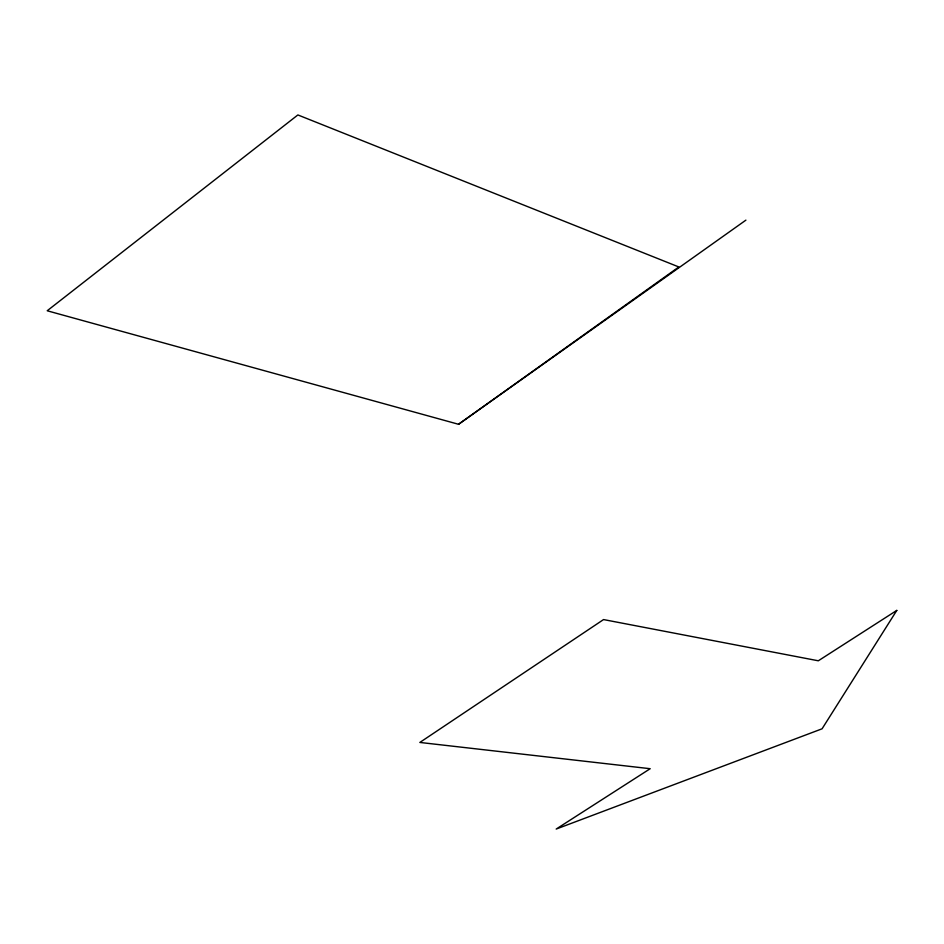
<?xml version="1.0" encoding="UTF-8"?>
<svg xmlns="http://www.w3.org/2000/svg" width="944" height="944" viewBox="0 0 944 944"><rect width="100%" height="100%" fill="white"/><g stroke="black" fill="none" stroke-linecap="round" stroke-linejoin="round"><path stroke-width="1.42" d="M458.548 424.281L678.842 266.963L297.879 114.944L47.2 310.765L458.548 424.281L745.902 220.141M896.8 610.402L822.071 728.803L556.193 829.056L650.192 768.711L419.856 742.444L603.546 619.571L818.318 660.788L896.8 610.402"/></g></svg>
